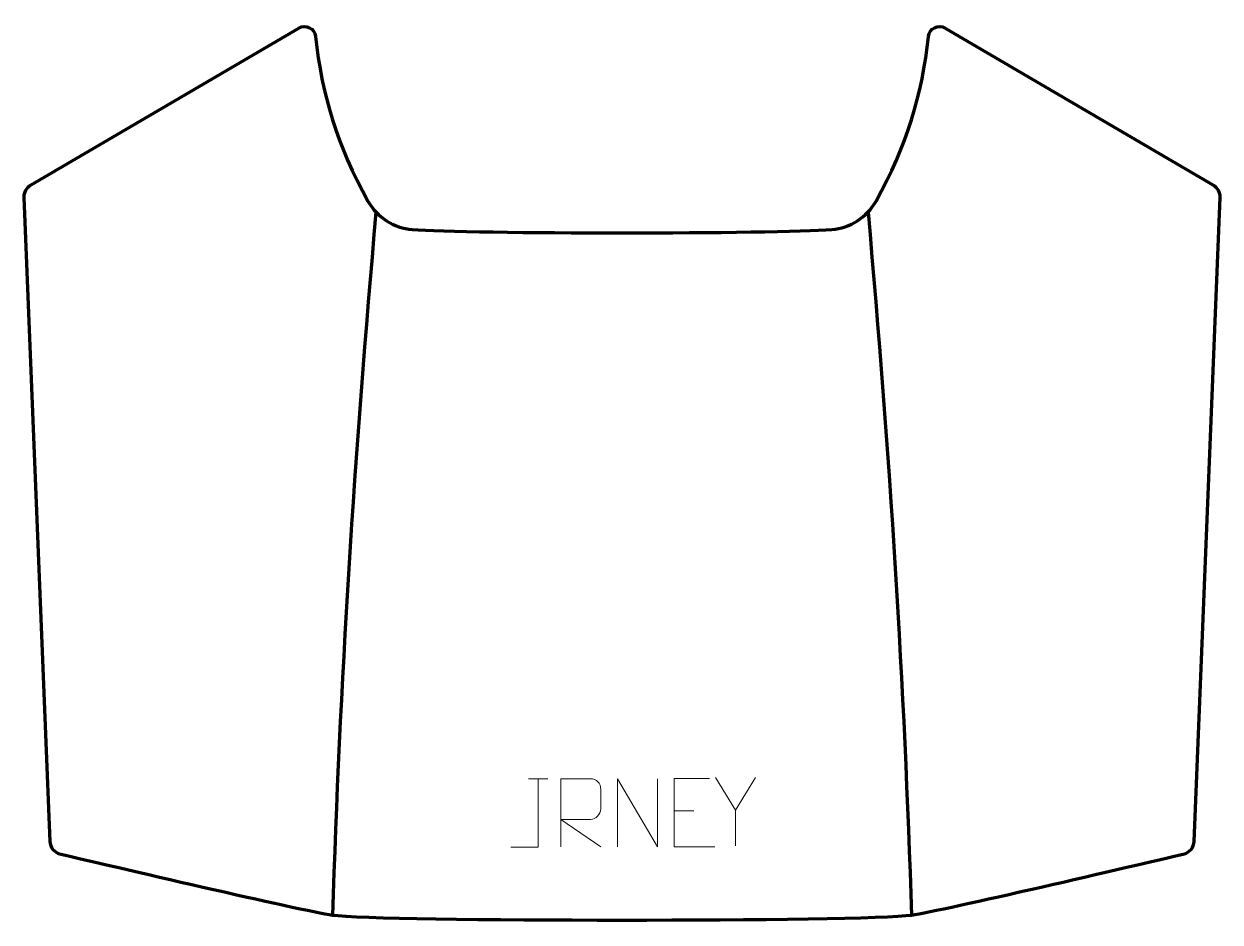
# Model space of a CAD drawing. Header units: millimetres. Extents: x -219 to 219, y -164 to 164.
import ezdxf

# ---------------------------------------------------------------- set-up
doc = ezdxf.new("R2010")
doc.units = ezdxf.units.MM
doc.header["$MEASUREMENT"] = 0
for name, color, linetype in [('layer 1', 7, 'Continuous'), ('layer 2', 7, 'Continuous'), ('layer 3', 7, 'Continuous')]:
    doc.layers.add(name, color=color, linetype=linetype)

msp = doc.modelspace()

# ---------------------------------------------------------------- linework, layer by layer
at = {"layer": 'layer 1', "color": 250, "lineweight": 9}
for points, knots in [([(-40.7087, -136.6502), (-40.7087, -136.6502), (-30.6867, -136.6502), (-30.6867, -136.6502), (-30.6867, -136.6502), (-30.6867, -136.6502), (-30.6867, -111.6966), (-30.6867, -111.6966)], [0, 0, 0, 0, 0.33333333, 0.33333333, 0.33333333, 0.33333333, 1, 1, 1, 1]), ([(-22.4116, -136.6465), (-22.4116, -136.6465), (-22.4116, -111.693), (-22.4116, -111.693), (-22.4116, -111.693), (-18.8168, -111.693), (-15.2213, -111.693), (-11.6261, -111.693), (-11.6261, -111.693), (-9.3008, -111.7307), (-7.7435, -113.2207), (-7.7476, -115.5871), (-7.7476, -115.5871), (-7.748, -117.6226), (-7.748, -120.682), (-7.7476, -122.718), (-7.7476, -122.718), (-7.7541, -124.5935), (-9.5664, -126.5353), (-11.5759, -126.5544), (-11.5759, -126.5544), (-11.5759, -126.5544), (-22.4116, -126.5544), (-22.4116, -126.5544), (-22.4116, -126.5544), (-22.4116, -126.5544), (-7.7569, -136.6465), (-7.7569, -136.6465)], [0, 0, 0, 0, 0.125, 0.125, 0.125, 0.125, 0.25, 0.25, 0.25, 0.25, 0.375, 0.375, 0.375, 0.375, 0.5, 0.5, 0.5, 0.5, 0.625, 0.625, 0.625, 0.625, 0.75, 0.75, 0.75, 0.75, 1, 1, 1, 1]), ([(-1.7032, -136.6465), (-1.7032, -136.6465), (-1.7032, -111.693), (-1.7032, -111.693), (-1.7032, -111.693), (-1.7032, -111.693), (12.9516, -136.6465), (12.9516, -136.6465), (12.9516, -136.6465), (12.9516, -136.6465), (12.9516, -111.693), (12.9516, -111.693)], [0, 0, 0, 0, 0.25, 0.25, 0.25, 0.25, 0.5, 0.5, 0.5, 0.5, 1, 1, 1, 1]), ([(31.9815, -111.6002), (31.9815, -111.6002), (19.1076, -111.6002), (19.1076, -111.6002), (19.1076, -111.6002), (19.1076, -111.6002), (19.1076, -136.5538), (19.1076, -136.5538), (19.1076, -136.5538), (19.1076, -136.5538), (33.9734, -136.5538), (33.9734, -136.5538)], [0, 0, 0, 0, 0.25, 0.25, 0.25, 0.25, 0.5, 0.5, 0.5, 0.5, 1, 1, 1, 1]), ([(48.8915, -111.2735), (48.8915, -111.2735), (41.5691, -123.1722), (41.5691, -123.1722), (41.5691, -123.1722), (41.5691, -123.1722), (41.5698, -136.2271), (41.5698, -136.2271)], [0, 0, 0, 0, 0.33333333, 0.33333333, 0.33333333, 0.33333333, 1, 1, 1, 1])]:
    msp.add_open_spline(points, degree=3, knots=knots, dxfattribs=at)
for points in [[(-34.2708, -111.6966), (-34.2708, -111.6966), (-27.1026, -111.6966), (-27.1026, -111.6966)], [(41.5691, -123.1722), (41.5691, -123.1722), (34.2482, -111.2735), (34.2482, -111.2735)], [(19.1076, -123.4799), (19.1076, -123.4799), (26.2757, -123.4799), (26.2757, -123.4799)]]:
    msp.add_open_spline(points, degree=3, dxfattribs=at)
at = {"layer": 'layer 2', "color": 12, "lineweight": 200}
msp.add_open_spline([(105.8866, -161.6675), (117.2196, -160.019), (188.0853, -143.4059), (205.3241, -139.3494), (205.3241, -139.3494), (207.5575, -138.8241), (209.1644, -136.8746), (209.2569, -134.5823), (209.2569, -134.5823), (209.2569, -134.5823), (218.749, 100.9368), (218.749, 100.9368), (218.749, 100.9368), (218.8249, 102.8227), (217.8548, 104.5972), (216.2256, 105.5511), (216.2256, 105.5511), (216.2256, 105.5511), (118.2568, 162.9357), (118.2568, 162.9357), (118.2568, 162.9357), (115.7012, 164.4325), (112.4462, 162.7995), (112.1294, 159.8549), (112.1294, 159.8549), (109.8628, 138.7531), (104.2568, 119.7215), (92.9464, 99.6015), (92.9464, 99.6015), (89.6073, 93.6614), (83.5389, 89.7639), (76.7461, 89.2228), (76.7461, 89.2228), (56.7669, 87.63), (-56.7669, 87.63), (-76.7464, 89.2228), (-76.7464, 89.2228), (-83.5392, 89.7639), (-89.6077, 93.6614), (-92.9471, 99.6015), (-92.9471, 99.6015), (-104.2571, 119.7215), (-109.8631, 138.7531), (-112.13, 159.8549), (-112.13, 159.8549), (-112.4461, 162.7995), (-115.7016, 164.4325), (-118.2571, 162.9357), (-118.2571, 162.9357), (-118.2571, 162.9357), (-216.226, 105.5511), (-216.226, 105.5511), (-216.226, 105.5511), (-217.8547, 104.5972), (-218.8249, 102.8227), (-218.749, 100.9368), (-218.749, 100.9368), (-218.749, 100.9368), (-209.2568, -134.5823), (-209.2568, -134.5823), (-209.2568, -134.5823), (-209.1648, -136.8746), (-207.5575, -138.8241), (-205.3241, -139.3494), (-205.3241, -139.3494), (-188.0856, -143.4059), (-117.2199, -160.019), (-105.8869, -161.6675), (-105.8869, -161.6675), (-89.0919, -164.1105), (89.0919, -164.1105), (105.8866, -161.6675)], degree=3, knots=[0, 0, 0, 0, 0.05263158, 0.05263158, 0.05263158, 0.05263158, 0.10526316, 0.10526316, 0.10526316, 0.10526316, 0.15789474, 0.15789474, 0.15789474, 0.15789474, 0.21052632, 0.21052632, 0.21052632, 0.21052632, 0.26315789, 0.26315789, 0.26315789, 0.26315789, 0.31578947, 0.31578947, 0.31578947, 0.31578947, 0.36842105, 0.36842105, 0.36842105, 0.36842105, 0.42105263, 0.42105263, 0.42105263, 0.42105263, 0.47368421, 0.47368421, 0.47368421, 0.47368421, 0.52631579, 0.52631579, 0.52631579, 0.52631579, 0.57894737, 0.57894737, 0.57894737, 0.57894737, 0.63157895, 0.63157895, 0.63157895, 0.63157895, 0.68421053, 0.68421053, 0.68421053, 0.68421053, 0.73684211, 0.73684211, 0.73684211, 0.73684211, 0.78947368, 0.78947368, 0.78947368, 0.78947368, 0.84210526, 0.84210526, 0.84210526, 0.84210526, 0.89473684, 0.89473684, 0.89473684, 0.89473684, 1, 1, 1, 1], dxfattribs=at)
at = {"layer": 'layer 3', "color": 142, "lineweight": 200}
for points in [[(-90.0101, 95.6024), (-97.8968, 7.6609), (-103.3466, -78.2281), (-105.8869, -161.6675)], [(90.0099, 95.6024), (97.8966, 7.6609), (103.3463, -78.2281), (105.8867, -161.6675)]]:
    msp.add_open_spline(points, degree=3, dxfattribs=at)

doc.saveas('drawing.dxf')
